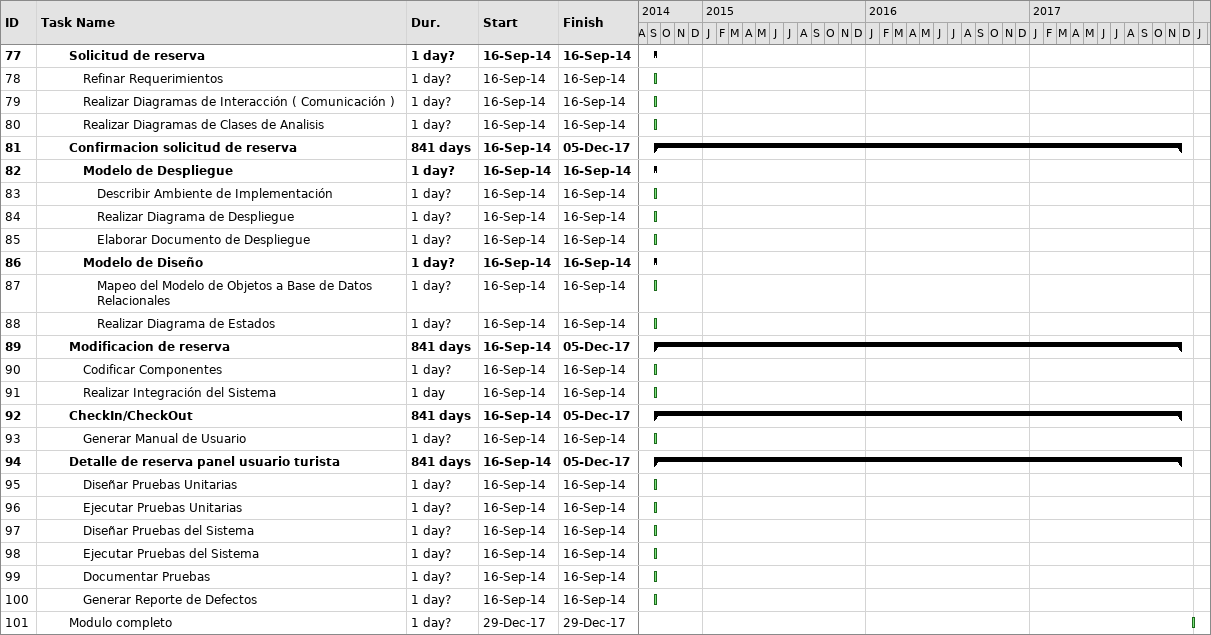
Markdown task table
| ID | Level | Task | Duration | Start | Finish |
|---|---|---|---|---|---|
| 77 | 3 | **Solicitud de reserva** | 1d? | 2014-09-16 | 2014-09-16 |
| 78 | 4 | Refinar Requerimientos | 1d? | 2014-09-16 | 2014-09-16 |
| 79 | 4 | Realizar Diagramas de Interacción ( Comunicación ) | 1d? | 2014-09-16 | 2014-09-16 |
| 80 | 4 | Realizar Diagramas de Clases de Analisis | 1d? | 2014-09-16 | 2014-09-16 |
| 81 | 3 | **Confirmacion solicitud de reserva** | 841d | 2014-09-16 | 2017-12-05 |
| 82 | 4 | **Modelo de Despliegue** | 1d? | 2014-09-16 | 2014-09-16 |
| 83 | 5 | Describir Ambiente de Implementación | 1d? | 2014-09-16 | 2014-09-16 |
| 84 | 5 | Realizar Diagrama de Despliegue | 1d? | 2014-09-16 | 2014-09-16 |
| 85 | 5 | Elaborar Documento de Despliegue | 1d? | 2014-09-16 | 2014-09-16 |
| 86 | 4 | **Modelo de Diseño** | 1d? | 2014-09-16 | 2014-09-16 |
| 87 | 5 | Mapeo del Modelo de Objetos a Base de Datos Relacionales | 1d? | 2014-09-16 | 2014-09-16 |
| 88 | 5 | Realizar Diagrama de Estados | 1d? | 2014-09-16 | 2014-09-16 |
| 89 | 3 | **Modificacion de reserva** | 841d | 2014-09-16 | 2017-12-05 |
| 90 | 4 | Codificar Componentes | 1d? | 2014-09-16 | 2014-09-16 |
| 91 | 4 | Realizar Integración del Sistema | 1d | 2014-09-16 | 2014-09-16 |
| 92 | 3 | **CheckIn/CheckOut** | 841d | 2014-09-16 | 2017-12-05 |
| 93 | 4 | Generar Manual de Usuario | 1d? | 2014-09-16 | 2014-09-16 |
| 94 | 3 | **Detalle de reserva panel usuario turista** | 841d | 2014-09-16 | 2017-12-05 |
| 95 | 4 | Diseñar Pruebas Unitarias | 1d? | 2014-09-16 | 2014-09-16 |
| 96 | 4 | Ejecutar Pruebas Unitarias | 1d? | 2014-09-16 | 2014-09-16 |
| 97 | 4 | Diseñar Pruebas del Sistema | 1d? | 2014-09-16 | 2014-09-16 |
| 98 | 4 | Ejecutar Pruebas del Sistema | 1d? | 2014-09-16 | 2014-09-16 |
| 99 | 4 | Documentar Pruebas | 1d? | 2014-09-16 | 2014-09-16 |
| 100 | 4 | Generar Reporte de Defectos | 1d? | 2014-09-16 | 2014-09-16 |
| 101 | 3 | Modulo completo | 1d? | 2017-12-29 | 2017-12-29 |
